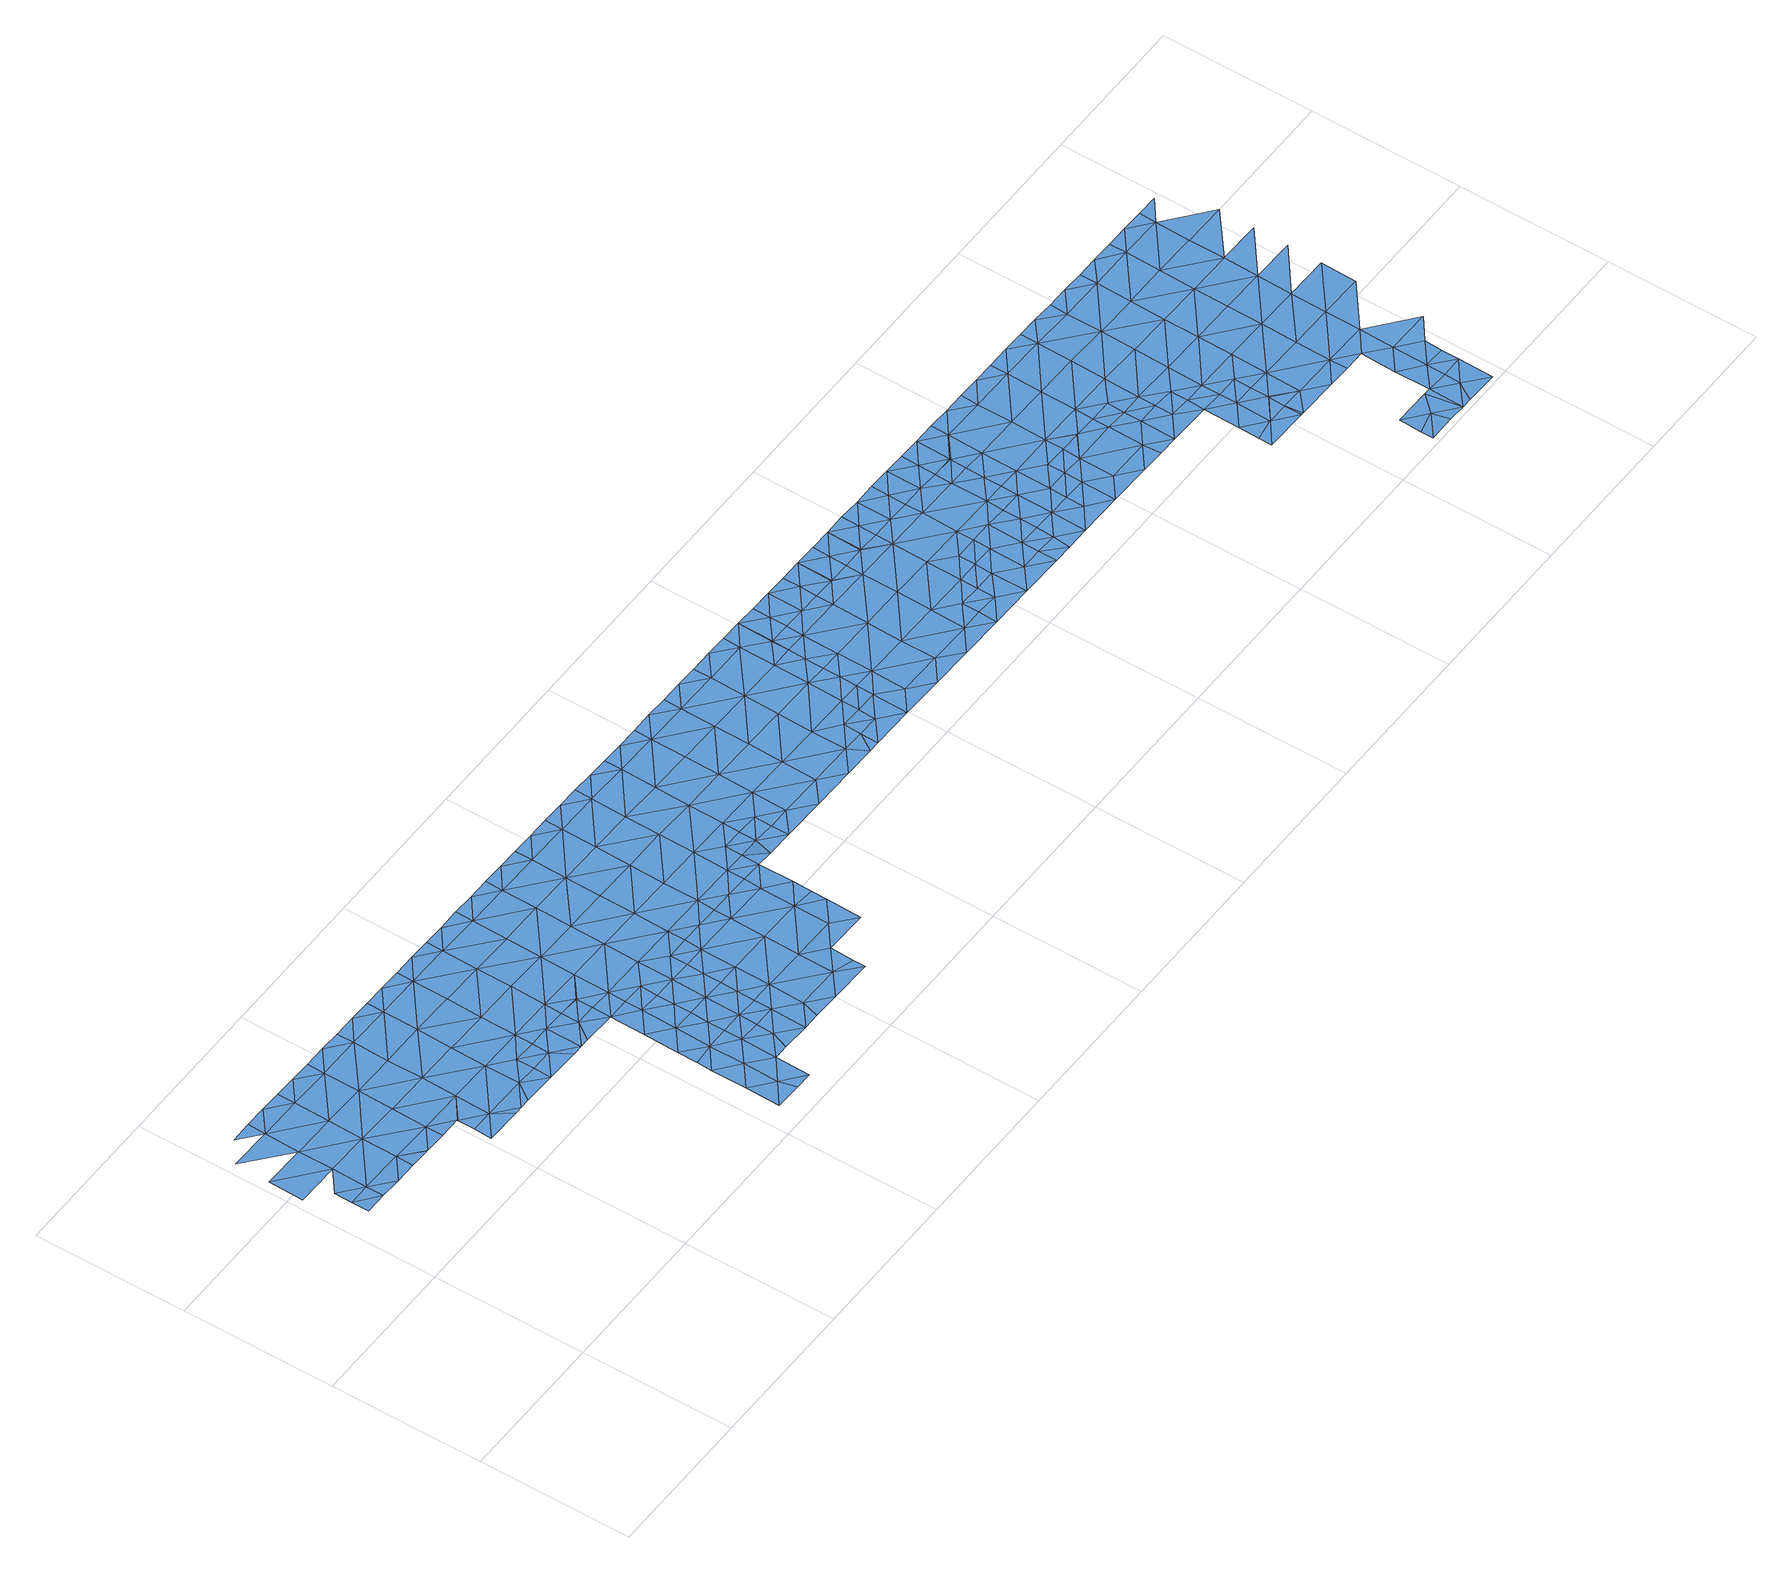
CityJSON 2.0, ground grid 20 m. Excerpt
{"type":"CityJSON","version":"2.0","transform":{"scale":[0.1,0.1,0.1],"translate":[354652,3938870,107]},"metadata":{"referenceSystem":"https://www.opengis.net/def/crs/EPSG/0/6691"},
"CityObjects":{
"waterbody1":{"type":"WaterBody","attributes":{"name":"10","class":"1140","function":"1","WaterBodyRiverFloodingRiskAttribute.description":"5","WaterBodyRiverFloodingRiskAttribute.rankOrg":"2","WaterBodyRiverFloodingRiskAttribute.adminType":"2","WaterBodyRiverFloodingRiskAttribute.scale":"L2"},"geometry":[{"type":"MultiSurface","lod":"1","boundaries":[[[0,1,2]],[[3,2,4]],[[5,6,7]],[[2,1,4]],[[4,7,3]],[[7,8,5]],[[1,9,4]],[[10,8,11]],[[4,9,12]],[[13,12,9]],[[7,4,14]],[[15,16,11]],[[14,4,12]],[[8,7,14]],[[8,17,11]],[[14,17,8]],[[18,15,11]],[[13,19,12]],[[20,18,11]],[[12,19,21]],[[11,17,20]],[[14,12,22]],[[12,21,22]],[[22,23,14]],[[24,18,20]],[[21,25,22]],[[17,14,26]],[[27,24,20]],[[25,28,22]],[[26,14,23]],[[29,27,20]],[[20,17,29]],[[30,23,22]],[[29,17,26]],[[30,22,28]],[[31,32,33]],[[34,33,32]],[[35,31,33]],[[30,28,35]],[[36,26,23]],[[30,35,33]],[[37,27,29]],[[34,38,33]],[[39,29,26]],[[23,30,36]],[[29,40,37]],[[26,36,41]],[[42,43,38]],[[39,26,41]],[[33,38,43]],[[29,39,40]],[[30,33,44]],[[44,33,43]],[[36,30,44]],[[36,45,41]],[[46,40,39]],[[42,47,43]],[[36,44,48]],[[49,44,43]],[[41,50,39]],[[51,46,39]],[[43,47,52]],[[45,50,41]],[[36,48,45]],[[49,43,52]],[[50,51,39]],[[44,53,48]],[[54,45,48]],[[44,49,53]],[[55,51,50]],[[53,49,56]],[[48,53,54]],[[54,57,45]],[[45,58,50]],[[50,59,55]],[[56,60,53]],[[50,58,59]],[[61,54,53]],[[45,57,58]],[[62,53,60]],[[62,61,53]],[[63,59,58]],[[60,64,62]],[[61,65,54]],[[57,65,58]],[[57,54,65]],[[58,66,63]],[[64,67,62]],[[65,68,58]],[[58,68,66]],[[69,61,62]],[[70,71,72]],[[73,62,67]],[[70,74,71]],[[73,67,72]],[[74,75,71]],[[76,77,78]],[[73,72,71]],[[79,66,68]],[[78,77,80]],[[81,76,78]],[[75,82,71]],[[65,61,69]],[[62,73,69]],[[83,81,78]],[[84,81,83]],[[68,85,79]],[[86,84,83]],[[80,87,78]],[[68,65,88]],[[88,65,69]],[[89,82,90]],[[91,71,82]],[[71,92,73]],[[89,86,83]],[[90,86,89]],[[93,94,78]],[[93,78,87]],[[68,95,85]],[[83,78,94]],[[89,91,82]],[[73,92,69]],[[68,88,95]],[[96,97,83]],[[96,83,94]],[[89,83,97]],[[71,91,92]],[[98,88,69]],[[99,85,95]],[[100,101,89]],[[100,89,97]],[[102,98,69]],[[98,95,88]],[[91,89,101]],[[102,69,92]],[[103,99,95]],[[104,103,95]],[[92,91,105]],[[91,101,105]],[[92,106,102]],[[104,95,98]],[[105,106,92]],[[101,107,105]],[[102,108,98]],[[109,103,104]],[[107,110,105]],[[102,106,111]],[[112,109,104]],[[104,98,108]],[[102,111,108]],[[113,105,110]],[[114,112,104]],[[108,114,104]],[[106,105,113]],[[115,111,106]],[[113,110,116]],[[106,113,117]],[[118,112,114]],[[116,119,113]],[[115,106,117]],[[108,111,115]],[[120,114,108]],[[119,121,113]],[[122,120,108]],[[118,114,123]],[[113,124,117]],[[108,115,122]],[[125,121,119]],[[123,114,120]],[[117,126,115]],[[124,113,121]],[[126,122,115]],[[127,123,120]],[[125,128,121]],[[117,124,126]],[[129,127,120]],[[121,130,124]],[[131,132,122]],[[121,128,133]],[[131,122,126]],[[130,121,133]],[[132,129,120]],[[120,122,132]],[[134,124,130]],[[126,135,131]],[[126,124,135]],[[136,129,132]],[[130,137,134]],[[135,124,134]],[[138,132,131]],[[137,139,134]],[[140,138,131]],[[136,132,141]],[[131,135,140]],[[142,143,139]],[[141,132,138]],[[142,144,143]],[[145,143,144]],[[135,134,146]],[[134,139,146]],[[147,141,138]],[[139,143,146]],[[140,135,148]],[[135,146,148]],[[138,149,147]],[[140,148,150]],[[138,140,151]],[[146,143,152]],[[151,140,150]],[[143,145,152]],[[138,151,149]],[[148,146,153]],[[146,152,153]],[[154,149,151]],[[152,145,155]],[[156,157,148]],[[157,151,150]],[[156,148,153]],[[150,148,157]],[[151,158,154]],[[155,159,152]],[[153,152,159]],[[151,160,158]],[[160,151,157]],[[161,159,155]],[[162,163,153]],[[153,159,162]],[[156,153,163]],[[164,158,160]],[[163,165,156]],[[161,166,159]],[[157,165,160]],[[157,156,165]],[[167,162,159]],[[168,164,160]],[[161,169,166]],[[167,159,166]],[[165,170,160]],[[160,170,168]],[[171,162,167]],[[171,172,162]],[[172,165,163]],[[163,162,172]],[[173,168,170]],[[167,174,171]],[[172,175,165]],[[176,173,170]],[[175,177,165]],[[174,178,171]],[[177,176,170]],[[170,165,177]],[[178,174,179]],[[178,180,171]],[[171,180,172]],[[181,182,172]],[[172,182,175]],[[172,180,181]],[[183,176,177]],[[182,184,175]],[[184,185,175]],[[177,175,185]],[[186,183,177]],[[186,177,185]],[[187,186,185]],[[187,188,186]],[[188,187,189]],[[190,186,188]],[[189,191,188]],[[192,190,188]],[[192,188,191]],[[193,192,191]],[[191,194,193]],[[195,192,193]],[[194,196,193]],[[195,193,197]],[[193,196,197]],[[198,197,196]],[[198,199,197]],[[200,201,202]],[[203,202,201]],[[204,200,202]],[[199,198,205]],[[206,204,202]],[[207,197,199]],[[205,208,199]],[[199,209,207]],[[206,202,210]],[[202,203,210]],[[199,208,209]],[[208,211,209]],[[212,213,211]],[[211,213,209]],[[210,203,214]],[[215,214,203]],[[216,217,218]],[[219,210,214]],[[218,210,219]],[[220,209,213]],[[212,221,213]],[[216,218,219]],[[215,222,214]],[[223,220,213]],[[221,223,213]],[[219,214,224]],[[224,214,222]],[[225,216,219]],[[219,224,225]],[[221,226,223]],[[226,221,227]],[[224,228,225]],[[229,223,226]],[[224,230,228]],[[227,231,226]],[[232,225,228]],[[226,233,229]],[[230,234,228]],[[235,232,228]],[[226,231,233]],[[234,235,228]],[[231,236,233]],[[236,231,237]],[[234,238,235]],[[239,233,236]],[[234,240,238]],[[237,241,236]],[[238,242,235]],[[243,242,244]],[[245,239,236]],[[243,235,242]],[[240,246,238]],[[247,248,249]],[[236,241,245]],[[249,244,247]],[[246,240,250]],[[246,251,238]],[[244,242,247]],[[252,241,248]],[[242,238,251]],[[241,252,245]],[[248,247,252]],[[253,247,242]],[[254,245,252]],[[255,252,247]],[[242,251,253]],[[253,255,247]],[[253,251,256]],[[254,252,257]],[[256,258,253]],[[257,252,259]],[[258,260,253]],[[252,255,259]],[[260,261,253]],[[253,262,255]],[[263,257,259]],[[261,262,253]],[[264,261,260]],[[263,259,265]],[[259,255,266]],[[264,267,261]],[[255,262,266]],[[265,259,266]],[[268,269,270]],[[271,265,266]],[[267,269,272]],[[269,268,272]],[[261,267,273]],[[262,261,274]],[[262,275,266]],[[267,272,273]],[[268,276,272]],[[271,266,277]],[[261,273,274]],[[278,279,280]],[[281,273,272]],[[262,274,275]],[[280,282,276]],[[283,272,276]],[[277,266,275]],[[280,279,282]],[[284,285,286]],[[283,276,282]],[[287,277,275]],[[279,288,282]],[[281,272,283]],[[289,290,291]],[[274,273,292]],[[285,284,290]],[[289,285,290]],[[275,274,292]],[[293,283,282]],[[287,275,294]],[[273,281,292]],[[284,295,290]],[[296,282,288]],[[297,291,298]],[[291,290,298]],[[288,297,298]],[[299,275,292]],[[294,275,299]],[[296,288,298]],[[293,282,296]],[[300,292,281]],[[281,283,300]],[[301,294,299]],[[298,290,302]],[[290,295,302]],[[283,293,300]],[[298,303,296]],[[295,304,302]],[[305,306,292]],[[296,303,293]],[[301,299,307]],[[305,292,300]],[[298,302,308]],[[299,292,306]],[[309,302,304]],[[310,311,312]],[[298,308,303]],[[303,313,293]],[[307,299,306]],[[310,312,314]],[[313,315,293]],[[310,316,311]],[[300,315,305]],[[300,293,315]],[[309,311,316]],[[317,307,306]],[[314,318,310]],[[302,309,319]],[[320,306,305]],[[308,302,321]],[[315,322,305]],[[323,317,306]],[[310,324,316]],[[309,316,319]],[[310,318,325]],[[302,319,321]],[[326,310,325]],[[324,310,326]],[[303,308,327]],[[320,323,306]],[[303,328,313]],[[327,308,321]],[[324,329,316]],[[328,315,313]],[[320,305,322]],[[319,316,329]],[[328,303,327]],[[330,323,320]],[[322,315,331]],[[332,327,321]],[[321,319,333]],[[315,328,331]],[[333,332,321]],[[330,320,334]],[[335,322,331]],[[320,322,336]],[[322,335,336]],[[328,327,337]],[[334,320,336]],[[331,328,338]],[[339,334,336]],[[340,336,335]],[[335,331,340]],[[336,341,339]]]}]},
"waterbody2":{"type":"WaterBody","attributes":{"name":"10","class":"1140","function":"1","WaterBodyRiverFloodingRiskAttribute.description":"5","WaterBodyRiverFloodingRiskAttribute.rankOrg":"1","WaterBodyRiverFloodingRiskAttribute.adminType":"2","WaterBodyRiverFloodingRiskAttribute.scale":"L2"},"geometry":[{"type":"MultiSurface","lod":"1","boundaries":[[[342,343,344]],[[343,345,60]],[[64,60,345]],[[346,345,343]],[[74,345,346]],[[70,345,74]],[[72,345,70]],[[345,72,64]],[[72,67,64]],[[343,60,344]],[[52,47,344]],[[342,344,47]],[[49,52,344]],[[56,49,344]],[[60,56,344]]]}]},
"waterbody3":{"type":"WaterBody","attributes":{"name":"10","class":"1140","function":"1","WaterBodyRiverFloodingRiskAttribute.description":"5","WaterBodyRiverFloodingRiskAttribute.rankOrg":"1","WaterBodyRiverFloodingRiskAttribute.adminType":"2","WaterBodyRiverFloodingRiskAttribute.scale":"L2"},"geometry":[{"type":"MultiSurface","lod":"1","boundaries":[[[125,119,347]],[[347,128,125]],[[348,128,347]],[[349,350,351]],[[352,353,354]],[[349,351,355]],[[356,355,357]],[[353,352,348]],[[348,347,353]],[[347,358,353]],[[107,101,359]],[[347,119,358]],[[358,119,116]],[[116,110,358]],[[84,86,360]],[[90,361,86]],[[360,362,363]],[[362,361,74]],[[87,80,364]],[[84,360,81]],[[364,365,366]],[[367,368,363]],[[353,351,354]],[[369,370,371]],[[372,370,369]],[[366,373,364]],[[80,77,364]],[[372,365,370]],[[365,374,370]],[[76,368,77]],[[375,368,367]],[[376,370,374]],[[370,376,371]],[[350,354,351]],[[351,353,355]],[[355,353,357]],[[358,357,353]],[[358,359,357]],[[110,359,358]],[[110,107,359]],[[100,359,101]],[[361,360,86]],[[360,361,362]],[[93,87,356]],[[90,82,361]],[[361,82,75]],[[75,74,361]],[[77,365,364]],[[77,374,365]],[[368,374,77]],[[375,374,368]],[[374,375,376]],[[368,360,363]],[[360,368,81]],[[76,81,368]],[[356,87,377]],[[87,373,377]],[[364,373,87]],[[378,377,373]],[[378,379,377]],[[379,380,381]],[[382,381,380]],[[349,381,382]],[[381,349,355]],[[356,381,355]],[[377,379,381]],[[381,356,377]],[[94,93,356]],[[357,359,383]],[[359,97,383]],[[100,97,359]],[[97,96,383]],[[96,94,383]],[[383,94,356]],[[357,383,356]]]}]},
"waterbody4":{"type":"WaterBody","attributes":{"name":"10","class":"1140","function":"1","WaterBodyRiverFloodingRiskAttribute.description":"5","WaterBodyRiverFloodingRiskAttribute.rankOrg":"1","WaterBodyRiverFloodingRiskAttribute.adminType":"2","WaterBodyRiverFloodingRiskAttribute.scale":"L2"},"geometry":[{"type":"MultiSurface","lod":"1","boundaries":[[[144,142,384]],[[139,384,142]],[[139,137,384]],[[385,144,384]],[[133,385,384]],[[128,385,133]],[[137,130,384]],[[133,384,130]]]}]},
"waterbody5":{"type":"WaterBody","attributes":{"name":"10","class":"1140","function":"1","WaterBodyRiverFloodingRiskAttribute.description":"5","WaterBodyRiverFloodingRiskAttribute.rankOrg":"1","WaterBodyRiverFloodingRiskAttribute.adminType":"2","WaterBodyRiverFloodingRiskAttribute.scale":"L2"},"geometry":[{"type":"MultiSurface","lod":"1","boundaries":[[[386,387,388]],[[386,388,191]],[[181,389,182]],[[184,182,386]],[[386,191,189]],[[194,191,388]],[[388,387,390]],[[205,390,208]],[[391,211,208]],[[212,211,391]],[[391,221,212]],[[392,393,394]],[[201,395,396]],[[395,201,200]],[[395,397,398]],[[399,398,400]],[[399,396,398]],[[401,387,397]],[[401,390,387]],[[390,401,391]],[[401,402,391]],[[403,391,402]],[[391,403,392]],[[392,403,393]],[[393,403,225]],[[216,225,403]],[[218,217,404]],[[217,402,404]],[[394,248,237]],[[218,206,210]],[[206,218,404]],[[403,217,216]],[[225,232,393]],[[393,243,244]],[[244,394,393]],[[249,394,244]],[[248,394,249]],[[166,169,405]],[[386,389,387]],[[389,386,182]],[[196,194,388]],[[196,388,390]],[[198,196,390]],[[205,198,390]],[[227,221,392]],[[227,392,231]],[[231,392,394]],[[241,237,248]],[[237,231,394]],[[221,391,392]],[[403,402,217]],[[391,208,390]],[[395,398,396]],[[399,400,406]],[[179,406,400]],[[405,406,179]],[[406,405,169]],[[405,179,174]],[[407,397,387]],[[204,395,200]],[[408,395,204]],[[397,395,408]],[[407,398,397]],[[407,400,398]],[[401,397,408]],[[404,402,408]],[[204,404,408]],[[404,204,206]],[[232,235,393]],[[243,393,235]],[[166,405,167]],[[174,167,405]],[[178,179,407]],[[178,407,180]],[[180,407,389]],[[389,407,387]],[[184,187,185]],[[187,184,386]],[[189,187,386]],[[402,401,408]],[[407,179,400]],[[181,180,389]]]}]},
"waterbody6":{"type":"WaterBody","attributes":{"name":"10","class":"1140","function":"1","WaterBodyRiverFloodingRiskAttribute.description":"5","WaterBodyRiverFloodingRiskAttribute.rankOrg":"1","WaterBodyRiverFloodingRiskAttribute.adminType":"2","WaterBodyRiverFloodingRiskAttribute.scale":"L2"},"geometry":[{"type":"MultiSurface","lod":"1","boundaries":[[[234,409,410]],[[409,234,230]],[[264,269,267]],[[269,264,411]],[[264,260,411]],[[411,260,412]],[[260,258,412]],[[412,258,256]],[[256,246,412]],[[251,246,256]],[[246,250,412]],[[240,234,413]],[[410,413,234]],[[413,410,414]],[[269,411,270]],[[412,415,411]],[[412,250,416]],[[417,222,215]],[[240,413,250]],[[280,418,278]],[[419,278,418]],[[416,415,412]],[[250,413,414]],[[250,414,416]],[[414,420,416]],[[276,268,418]],[[410,409,417]],[[222,417,409]],[[268,270,418]],[[418,270,419]],[[270,415,419]],[[270,411,415]],[[415,421,419]],[[421,415,420]],[[420,415,416]],[[276,418,280]],[[222,409,224]],[[230,224,409]]]}]},
"waterbody7":{"type":"WaterBody","attributes":{"name":"10","class":"1140","function":"1","WaterBodyRiverFloodingRiskAttribute.description":"5","WaterBodyRiverFloodingRiskAttribute.rankOrg":"1","WaterBodyRiverFloodingRiskAttribute.adminType":"2","WaterBodyRiverFloodingRiskAttribute.scale":"L2"},"geometry":[{"type":"MultiSurface","lod":"1","boundaries":[[[422,423,424]],[[425,291,297]],[[426,425,278]],[[425,423,291]],[[423,425,426]],[[291,423,289]],[[279,278,425]],[[289,423,285]],[[424,423,426]],[[297,288,425]],[[288,279,425]],[[286,285,423]],[[286,423,422]]]}]},
"waterbody8":{"type":"WaterBody","attributes":{"name":"10","class":"1140","function":"1","WaterBodyRiverFloodingRiskAttribute.description":"5","WaterBodyRiverFloodingRiskAttribute.rankOrg":"1","WaterBodyRiverFloodingRiskAttribute.adminType":"2","WaterBodyRiverFloodingRiskAttribute.scale":"L2"},"geometry":[{"type":"MultiSurface","lod":"1","boundaries":[[[427,428,429]],[[430,431,427]],[[432,427,431]],[[427,432,433]],[[428,427,433]],[[434,435,436]],[[314,312,436]],[[436,435,318]],[[436,318,314]],[[433,434,436]],[[312,433,436]],[[428,433,312]],[[430,427,429]]]}]}
},
"vertices":[
[35,313,11],[63,313,11],[35,336,11],[35,359,11],[63,336,11],[8,429,11],[7,383,11],[64,382,11],[64,428,11],[91,312,11],[9,475,11],[65,474,11],[120,335,11],[119,312,11],[120,381,11],[66,497,11],[38,497,11],[121,427,11],[94,497,11],[147,312,10],[122,473,11],[148,312,10],[176,334,10],[177,380,10],[122,496,11],[176,311,10],[178,426,10],[151,496,10],[204,311,10],[178,472,10],[233,333,10],[204,287,10],[203,264,10],[232,287,10],[250,263,10],[204,310,10],[234,379,10],[179,495,10],[260,263,10],[235,472,10],[207,495,10],[234,425,10],[273,263,10],[289,286,10],[289,332,10],[291,425,10],[235,494,10],[316,262,10],[290,378,10],[317,309,10],[292,471,10],[264,494,10],[317,285,10],[346,331,10],[347,377,10],[292,493,10],[346,308,10],[348,424,10],[348,470,10],[320,493,10],[374,308,10],[404,376,10],[403,330,10],[349,492,10],[402,307,10],[404,423,10],[377,492,10],[430,307,9],[405,469,10],[460,375,9],[430,284,9],[459,283,9],[430,306,9],[459,329,9],[430,260,9],[458,260,9],[485,144,9],[485,121,9],[513,144,9],[405,491,10],[513,120,9],[485,167,9],[487,259,9],[514,190,9],[486,190,9],[433,491,9],[486,213,9],[541,120,9],[461,422,9],[515,236,9],[486,236,9],[515,282,9],[516,328,9],[541,143,9],[541,166,9],[462,468,9],[542,189,9],[542,212,9],[518,421,9],[462,491,9],[543,235,9],[543,258,9],[517,374,9],[491,490,9],[518,467,9],[572,281,9],[573,327,9],[572,258,9],[574,420,9],[519,490,9],[600,258,9],[573,373,9],[547,489,9],[629,280,9],[575,466,9],[630,372,9],[628,257,9],[629,326,9],[575,489,9],[656,257,9],[632,465,9],[685,279,9],[631,419,9],[604,488,9],[686,325,9],[685,256,9],[687,372,9],[632,488,9],[713,256,8],[660,487,9],[714,302,8],[687,418,9],[688,464,9],[714,279,8],[743,325,7],[743,371,7],[689,487,9],[742,302,7],[745,463,7],[770,301,7],[744,417,7],[717,486,8],[770,278,7],[798,278,7],[770,255,7],[827,254,7],[799,324,7],[745,486,7],[800,370,7],[773,485,7],[801,416,7],[801,462,7],[855,277,7],[856,323,7],[802,485,7],[883,253,7],[857,369,7],[857,415,7],[830,485,7],[912,276,7],[858,461,7],[925,252,7],[912,322,7],[913,368,7],[858,484,7],[914,414,7],[940,275,7],[941,299,7],[887,484,7],[940,252,7],[915,460,7],[969,321,7],[970,367,7],[915,483,7],[969,298,7],[971,413,7],[944,483,7],[971,460,7],[997,320,7],[997,298,7],[998,343,7],[998,366,7],[998,390,7],[972,482,7],[999,413,7],[999,436,7],[1000,482,7],[1000,436,7],[1028,459,6],[1028,436,6],[1028,481,6],[1056,435,6],[1057,481,6],[1085,458,6],[1084,435,6],[1085,480,6],[1112,434,6],[1113,480,6],[1113,434,6],[1141,457,6],[1167,272,6],[1166,248,6],[1195,271,6],[1223,247,6],[1167,295,6],[1141,434,6],[1195,294,6],[1142,479,6],[1169,434,6],[1170,479,6],[1223,294,6],[1170,434,6],[1197,433,6],[1198,456,6],[1251,270,6],[1280,246,6],[1253,339,6],[1224,339,6],[1224,317,6],[1252,316,6],[1198,479,6],[1226,433,6],[1280,270,6],[1226,478,6],[1280,293,6],[1281,339,6],[1254,455,6],[1254,432,6],[1309,315,5],[1255,478,6],[1309,293,5],[1283,432,6],[1309,338,5],[1283,477,6],[1337,292,5],[1337,338,5],[1311,454,5],[1311,431,5],[1366,314,5],[1312,477,5],[1365,292,5],[1339,431,5],[1366,360,5],[1338,361,5],[1338,384,5],[1340,476,5],[1394,314,5],[1367,407,5],[1339,430,5],[1338,408,5],[1394,291,5],[1394,337,5],[1368,453,5],[1423,360,5],[1368,476,5],[1424,406,5],[1423,336,5],[1397,475,5],[1450,336,5],[1424,452,5],[1451,336,5],[1480,359,5],[1480,405,5],[1425,475,5],[1479,335,5],[1453,474,5],[1481,451,5],[1508,335,5],[1535,289,5],[1507,312,5],[1507,289,5],[1481,474,5],[1535,312,5],[1536,358,5],[1537,404,5],[1538,450,5],[1563,288,4],[1510,474,5],[1562,242,4],[1591,241,3],[1563,265,4],[1593,357,3],[1591,265,3],[1592,311,3],[1621,149,3],[1618,172,3],[1618,149,3],[1538,473,5],[1619,241,3],[1619,194,3],[1646,171,3],[1619,195,3],[1594,403,3],[1649,310,3],[1566,473,4],[1674,148,3],[1648,264,3],[1619,218,3],[1647,217,3],[1594,449,3],[1649,356,3],[1595,472,3],[1703,170,3],[1705,263,3],[1704,147,3],[1650,402,3],[1651,448,3],[1623,472,3],[1704,216,3],[1731,147,3],[1758,77,3],[1730,100,3],[1730,54,3],[1705,309,3],[1758,53,3],[1706,355,3],[1759,123,3],[1651,471,3],[1786,53,3],[1760,169,3],[1708,448,3],[1760,215,3],[1707,402,3],[1679,471,3],[1787,100,3],[1786,76,3],[1787,99,3],[1761,262,3],[1762,308,3],[1816,122,3],[1708,470,3],[1763,354,3],[1818,261,3],[1817,214,3],[1736,470,3],[1763,401,3],[1764,447,3],[1819,307,3],[1819,353,3],[1765,469,3],[1820,400,3],[1793,469,3],
[360,261,10],[374,261,10],[345,285,10],[402,284,10],[386,261,10],
[684,233,9],[713,209,9],[654,118,9],[711,117,9],[683,141,9],[712,184,9],[684,187,9],[712,164,9],[626,142,9],[570,143,9],[627,188,9],[628,234,9],[571,235,9],[457,191,9],[458,237,9],[429,214,9],[428,168,9],[512,97,9],[484,74,9],[503,74,9],[428,142,9],[456,144,9],[461,29,9],[455,52,9],[426,30,9],[483,29,9],[540,73,9],[456,98,9],[427,122,9],[427,75,9],[569,96,9],[562,73,9],[597,72,9],[653,71,9],[626,95,9],[653,87,9],[570,189,9],
[742,279,7],[735,255,8],
[1027,413,6],[1083,365,6],[1084,412,6],[1026,366,6],[1140,411,6],[1197,410,6],[1254,409,6],[1310,361,5],[1310,408,5],[1138,272,6],[1109,249,6],[1082,319,6],[1082,273,6],[1053,250,6],[1025,274,6],[1140,364,6],[1196,363,6],[1253,362,6],[1196,317,6],[968,275,7],[996,251,7],[1026,320,6],[1139,318,6],
[1308,269,5],[1336,246,5],[1479,313,5],[1422,313,5],[1365,268,5],[1393,245,5],[1478,267,5],[1421,267,5],[1306,246,5],[1535,266,5],[1506,243,5],[1449,244,5],[1480,243,5],
[1561,150,3],[1590,172,3],[1561,167,3],[1591,218,3],[1562,195,3],
[1701,32,3],[1721,54,3],[1673,55,3],[1672,25,3],[1672,9,3],[1706,9,3],[1729,8,3],[1743,8,3],[1785,7,3],[1757,31,3]
]}
